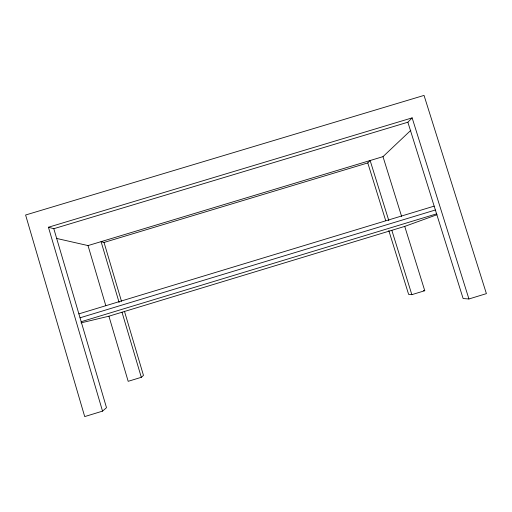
<?xml version="1.0" encoding="UTF-8"?>
<svg xmlns="http://www.w3.org/2000/svg" width="512" height="512" viewBox="0 0 512 512"><rect width="100%" height="100%" fill="white"/><g stroke="black" fill="none" stroke-linecap="round" stroke-linejoin="round"><path stroke-width="0.77" d="M119.117 302.477L101.075 241.645L104.032 242.451L367.776 162.925L370.138 160.525L388.826 220.627M53.805 228.704L407.866 122.221L412.141 117.875L468.941 298.976L486.4 293.632L424.038 95.411L25.6 215.008L84.71 416.589L102.534 411.13L106.496 407.674L53.805 228.704L48.435 227.238L102.534 411.13M56.851 238.49L88.026 245.581L382.989 156.646L410.822 130.31M80.979 322.886L108.915 316.198L128.179 381.318L141.306 377.306L143.475 375.418L124.435 311.226M108.915 316.198L404.73 226.4L437.005 214.707M388.8 230.573L408.64 294.419L411.846 294.662L424.768 290.714L404.73 226.4M78.88 313.875L434.163 206.131M80.038 317.798L435.373 209.997M81.19 321.722L436.582 213.862M48.435 227.238L412.141 117.875M423.386 290.643L424.768 290.714M468.941 298.976L463.123 298.534L407.866 122.221M382.989 156.646L401.613 216.41M391.834 230.31L411.846 294.662M367.776 162.925L385.728 220.691M104.032 242.451L121.485 301.293M122.01 312.224L141.306 377.306M88.026 245.581L105.805 305.683"/></g></svg>
